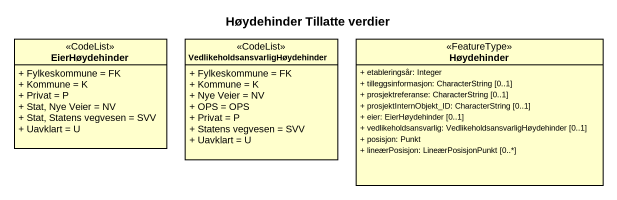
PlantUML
@startuml
title Høydehinder Tillatte verdier
hide circle
hide empty members
skinparam classAttributeIconSize 0
class EierHøydehinder <<CodeList>> {
  + Fylkeskommune = FK
  + Kommune = K
  + Privat = P
  + Stat, Nye Veier = NV
  + Stat, Statens vegvesen = SVV
  + Uavklart = U
}
class "VedlikeholdsansvarligHøydehinder" as VedlikeholdsansvarligHøydehi <<CodeList>> {
  + Fylkeskommune = FK
  + Kommune = K
  + Nye Veier = NV
  + OPS = OPS
  + Privat = P
  + Statens vegvesen = SVV
  + Uavklart = U
}
class Høydehinder <<FeatureType>> {
  + etableringsår: Integer
  + tilleggsinformasjon: CharacterString [0..1]
  + prosjektreferanse: CharacterString [0..1]
  + prosjektInternObjekt_ID: CharacterString [0..1]
  + eier: EierHøydehinder [0..1]
  + vedlikeholdsansvarlig: VedlikeholdsansvarligHøydehinder [0..1]
  + posisjon: Punkt
  + lineærPosisjon: LineærPosisjonPunkt [0..*]
}
@enduml
